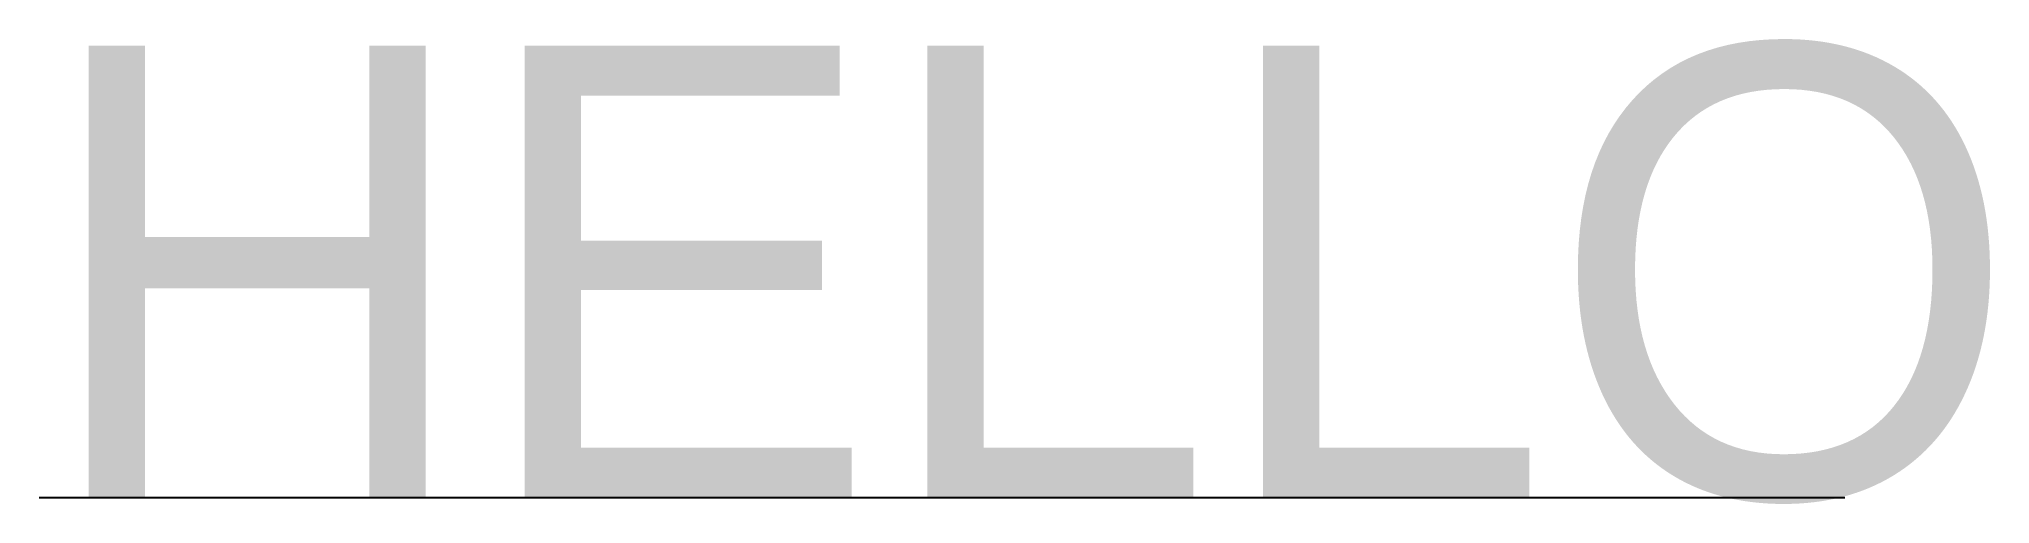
# Model space of a CAD drawing. Extents: x 0 to 10.8, y 0 to 2.5.
import ezdxf

# ---------------------------------------------------------------- set-up
doc = ezdxf.new("R2010")
doc.units = 0

msp = doc.modelspace()

# ---------------------------------------------------------------- linework, layer by layer
msp.add_line((0, 0), (10, 0))

# ---------------------------------------------------------------- texts
msp.add_text('HELLO', height=2.5).set_placement((0, 0))

doc.saveas('drawing.dxf')
